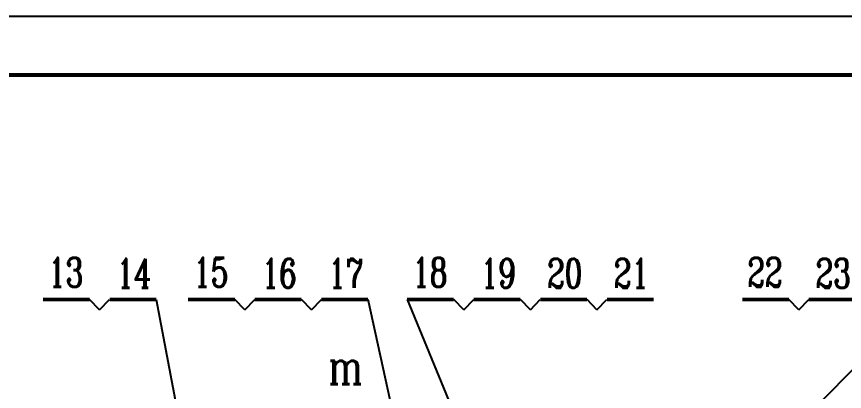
# Model space of a CAD drawing. Extents: x 37280 to 54100, y -24210 to -11888.
# Drawn here: x 39469 to 42305, y -13173 to -11888 of the extents above; entities that cross this region are included whole.
import ezdxf

# ---------------------------------------------------------------- set-up
doc = ezdxf.new("R2010")
doc.units = 0
doc.header["$LTSCALE"] = 120
doc.header["$MEASUREMENT"] = 0
doc.layers.get('0').update_dxf_attribs({"linetype": 'CONTINUOUS'})
doc.layers.add('P4', color=4, linetype='CONTINUOUS')
doc.layers.add('TAB', color=7, linetype='CONTINUOUS')
doc.styles.add('SD', font='romanc', dxfattribs={"width": 0.7, "bigfont": 'hztxt'})

msp = doc.modelspace()

# ---------------------------------------------------------------- linework, layer by layer
for p, q in [((39753.3, -12893.5), (39719.2, -12858)), ((39753.3, -12893.5), (39787.4, -12858)), ((39947.4, -12858), (40138.1, -13862.7)), ((40250.6, -12893.5), (40216.6, -12858)), ((40250.6, -12893.5), (40284.7, -12858)), ((40478.8, -12893.5), (40444.7, -12858)), ((40478.8, -12893.5), (40512.9, -12858)), ((40858.1, -13702.5), (40672.9, -12858)), ((40806.5, -12858), (41128, -13636.4)), ((41000.5, -12893.5), (40966.5, -12858)), ((41000.5, -12893.5), (41034.6, -12858)), ((41228.7, -12893.5), (41194.6, -12858)), ((41228.7, -12893.5), (41262.8, -12858)), ((41456.9, -12893.5), (41422.8, -12858)), ((41456.9, -12893.5), (41491, -12858)), ((42570.6, -12858), (41663.4, -13773.6)), ((42148.4, -12893.5), (42114.3, -12858)), ((42148.4, -12893.5), (42182.5, -12858))]:
    msp.add_line(p, q)
at = {"layer": 'P4', "const_width": 12}
for points in [[(39559.2, -12858), (39719.2, -12858)], [(39947.4, -12858), (39787.4, -12858)], [(40056.6, -12858), (40216.6, -12858)], [(40444.7, -12858), (40284.7, -12858)], [(40672.9, -12858), (40512.9, -12858)], [(40806.5, -12858), (40966.5, -12858)], [(41194.6, -12858), (41034.6, -12858)], [(41422.8, -12858), (41262.8, -12858)], [(41651, -12858), (41491, -12858)], [(41954.3, -12858), (42114.3, -12858)], [(42342.5, -12858), (42182.5, -12858)]]:
    msp.add_lwpolyline(points, dxfattribs=at)
at = {"layer": 'TAB'}
msp.add_line((54100.4, -11887.8), (37280.4, -11887.8), dxfattribs=at)
at = {"layer": 'TAB', "const_width": 14}
msp.add_lwpolyline([(37780.4, -23567.8), (53900.4, -23567.8), (53900.4, -12087.8), (37780.4, -12087.8)], close=True, dxfattribs=at)

# ---------------------------------------------------------------- texts
at = {"color": 3, "style": 'SD', "width": 0.7}
msp.add_text('m', height=120, dxfattribs=at).set_placement((40536.9, -13147.8))
at = {"layer": 'P4', "style": 'SD', "width": 0.7}
for s, p in [('13', (39577.1, -12814.6)), ('14', (39811.1, -12818.1)), ('15', (40074.4, -12814.6)), ('16', (40308.4, -12818.1)), ('17', (40536.6, -12818.1)), ('18', (40824.3, -12814.6)), ('19', (41058.3, -12818.1)), ('20', (41286.4, -12818.1)), ('21', (41514.6, -12818.1)), ('22', (41972.2, -12814.6)), ('23', (42206.1, -12818.1))]:
    msp.add_text(s, height=100, dxfattribs=at).set_placement(p)

doc.saveas('drawing.dxf')
